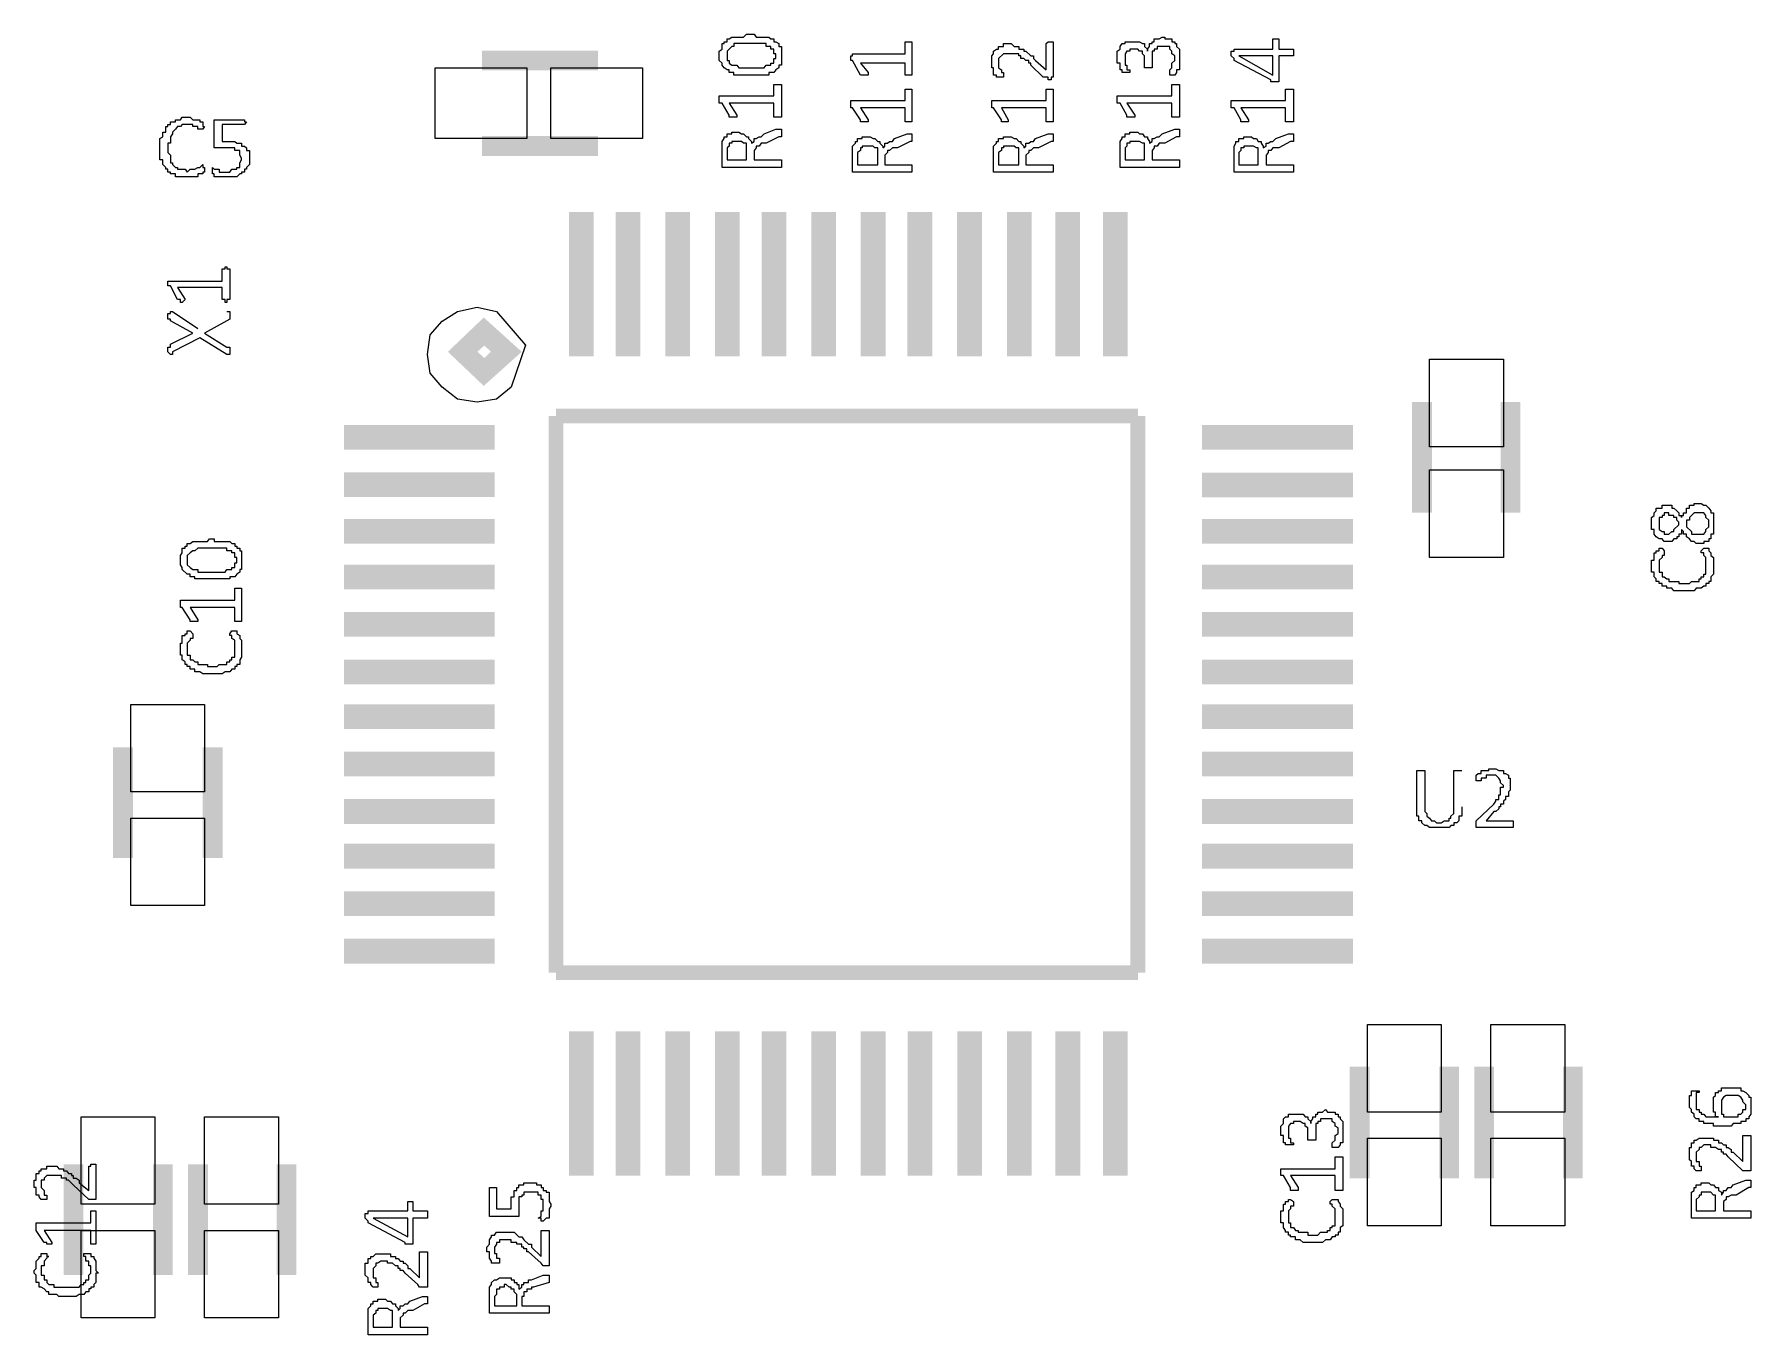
# Model space of a CAD drawing. Extents: x 0.35 to 4.98, y 3.96 to 9.44.
# Drawn here: x 2.055 to 2.937, y 7.694 to 8.362 of the extents above; entities that cross this region are included whole.
import ezdxf

# ---------------------------------------------------------------- set-up
doc = ezdxf.new("R2010")
doc.units = 0
doc.layers.get('0').update_dxf_attribs({"linetype": 'CONTINUOUS'})

msp = doc.modelspace()

# ---------------------------------------------------------------- linework, layer by layer
at = {"color": 94}
for points in [[(2.42393, 8.36225), (2.4254, 8.36225), (2.42643, 8.36083), (2.43289, 8.36083), (2.43392, 8.35986), (2.43544, 8.35986), (2.43544, 8.35846), (2.43642, 8.35846), (2.43793, 8.35747), (2.43793, 8.35601), (2.4394, 8.35601), (2.4394, 8.34646), (2.43793, 8.34646), (2.43793, 8.34506), (2.43642, 8.34407), (2.43544, 8.34267), (2.43289, 8.34267), (2.43289, 8.34119), (2.41493, 8.34119), (2.41493, 8.34267), (2.41243, 8.34267), (2.41243, 8.34407), (2.4114, 8.34407), (2.40994, 8.34506), (2.4089, 8.34646), (2.4089, 8.34744), (2.40739, 8.34885), (2.40739, 8.35363), (2.4089, 8.3546), (2.4089, 8.35747), (2.40994, 8.35747), (2.40994, 8.35846), (2.4114, 8.35846), (2.4114, 8.35986), (2.41243, 8.35986), (2.4139, 8.36083), (2.41992, 8.36083), (2.42144, 8.36225), (2.42393, 8.36225)], [(2.42393, 8.35747), (2.41493, 8.35747), (2.41493, 8.35601), (2.4139, 8.35601), (2.41243, 8.3546), (2.4114, 8.35363), (2.4114, 8.34885), (2.41243, 8.34885), (2.41243, 8.34744), (2.4139, 8.34646), (2.41639, 8.34646), (2.41743, 8.34506), (2.43039, 8.34506), (2.43142, 8.34646), (2.43392, 8.34646), (2.43392, 8.34744), (2.43544, 8.34744), (2.43544, 8.34983), (2.43642, 8.34983), (2.43642, 8.35221), (2.43544, 8.35221), (2.43544, 8.3546), (2.43392, 8.3546), (2.43392, 8.35601), (2.43142, 8.35601), (2.43142, 8.35747), (2.42393, 8.35747)], [(2.69342, 8.35986), (2.69493, 8.35986), (2.69493, 8.3546), (2.70242, 8.3546), (2.70242, 8.35124), (2.69493, 8.35124), (2.69493, 8.33783), (2.69092, 8.33783), (2.69092, 8.33882), (2.67193, 8.34885), (2.67193, 8.34983), (2.67042, 8.35124), (2.67042, 8.35363), (2.67193, 8.35363), (2.67193, 8.3546), (2.69194, 8.3546), (2.69194, 8.35986), (2.69342, 8.35986)], [(2.67443, 8.35124), (2.69194, 8.34119), (2.69194, 8.35124)], [(2.43793, 8.31347), (2.4394, 8.31347), (2.4394, 8.30963), (2.43793, 8.30963), (2.43142, 8.30626), (2.42893, 8.30626), (2.4279, 8.30485), (2.42643, 8.30485), (2.42643, 8.30388), (2.4254, 8.30246), (2.4254, 8.29769), (2.4394, 8.29769), (2.4394, 8.29383), (2.4089, 8.29383), (2.4089, 8.30724), (2.40994, 8.30871), (2.40994, 8.30963), (2.4114, 8.30963), (2.4114, 8.31108), (2.4139, 8.31108), (2.4139, 8.31201), (2.41743, 8.31201), (2.41889, 8.31108), (2.41992, 8.31108), (2.42144, 8.30963), (2.42242, 8.30963), (2.42242, 8.30871), (2.42393, 8.30724), (2.42393, 8.30626), (2.4254, 8.30724), (2.4254, 8.30871), (2.42643, 8.30871), (2.4279, 8.30963), (2.42893, 8.30963), (2.43039, 8.31108), (2.43642, 8.31347), (2.43793, 8.31347)], [(2.50543, 8.31108), (2.5064, 8.31108), (2.5064, 8.30724), (2.50543, 8.30724), (2.49892, 8.30388), (2.49642, 8.30388), (2.4949, 8.30246), (2.49392, 8.30246), (2.49392, 8.30149), (2.4924, 8.30007), (2.4924, 8.29525), (2.5064, 8.29525), (2.5064, 8.29144), (2.47592, 8.29144), (2.47592, 8.30485), (2.47743, 8.30626), (2.47743, 8.30724), (2.4784, 8.30724), (2.4784, 8.30871), (2.4809, 8.30871), (2.4809, 8.30963), (2.48492, 8.30963), (2.48643, 8.30871), (2.48742, 8.30871), (2.48893, 8.30724), (2.4899, 8.30724), (2.4899, 8.30626), (2.49143, 8.30485), (2.49143, 8.30388), (2.4924, 8.30485), (2.4924, 8.30626), (2.49392, 8.30626), (2.4949, 8.30724), (2.49642, 8.30724), (2.49739, 8.30871), (2.5039, 8.31108), (2.50543, 8.31108)], [(2.5779, 8.31108), (2.57894, 8.31108), (2.57894, 8.30724), (2.5779, 8.30724), (2.5714, 8.30388), (2.5689, 8.30388), (2.56743, 8.30246), (2.5664, 8.30246), (2.5664, 8.30149), (2.56494, 8.30007), (2.56494, 8.29525), (2.57894, 8.29525), (2.57894, 8.29144), (2.54839, 8.29144), (2.54839, 8.30485), (2.54992, 8.30626), (2.54992, 8.30724), (2.55089, 8.30724), (2.55089, 8.30871), (2.55344, 8.30871), (2.55344, 8.30963), (2.5574, 8.30963), (2.55892, 8.30871), (2.55989, 8.30871), (2.56142, 8.30724), (2.56239, 8.30724), (2.56239, 8.30626), (2.56392, 8.30485), (2.56392, 8.30388), (2.56494, 8.30485), (2.56494, 8.30626), (2.5664, 8.30626), (2.56743, 8.30724), (2.5689, 8.30724), (2.56993, 8.30871), (2.57639, 8.31108), (2.5779, 8.31108)], [(2.64242, 8.31347), (2.64393, 8.31347), (2.64393, 8.30963), (2.64242, 8.30963), (2.63644, 8.30626), (2.6334, 8.30626), (2.63243, 8.30485), (2.63092, 8.30485), (2.63092, 8.30388), (2.62993, 8.30246), (2.62993, 8.29769), (2.64393, 8.29769), (2.64393, 8.29383), (2.61344, 8.29383), (2.61344, 8.30724), (2.61442, 8.30871), (2.61442, 8.30963), (2.61594, 8.30963), (2.61594, 8.31108), (2.61843, 8.31108), (2.61843, 8.31201), (2.62244, 8.31201), (2.62343, 8.31108), (2.62494, 8.31108), (2.62592, 8.30963), (2.62744, 8.30963), (2.62744, 8.30871), (2.62842, 8.30724), (2.62842, 8.30626), (2.62993, 8.30724), (2.62993, 8.30871), (2.63092, 8.30871), (2.63243, 8.30963), (2.6334, 8.30963), (2.63493, 8.31108), (2.64144, 8.31347), (2.64242, 8.31347)], [(2.70096, 8.31108), (2.70242, 8.31108), (2.70242, 8.30724), (2.70096, 8.30724), (2.69493, 8.30388), (2.69194, 8.30388), (2.69092, 8.30246), (2.68946, 8.30246), (2.68946, 8.30149), (2.68842, 8.30007), (2.68842, 8.29525), (2.70242, 8.29525), (2.70242, 8.29144), (2.67193, 8.29144), (2.67193, 8.30485), (2.6729, 8.30626), (2.6729, 8.30724), (2.67443, 8.30724), (2.67443, 8.30871), (2.67692, 8.30871), (2.67692, 8.30963), (2.68093, 8.30963), (2.68192, 8.30871), (2.68343, 8.30871), (2.6844, 8.30724), (2.68593, 8.30724), (2.68593, 8.30626), (2.6869, 8.30485), (2.6869, 8.30388), (2.68842, 8.30485), (2.68842, 8.30626), (2.68946, 8.30626), (2.69092, 8.30724), (2.69194, 8.30724), (2.69342, 8.30871), (2.69993, 8.31108), (2.70096, 8.31108)], [(2.41639, 8.30724), (2.4139, 8.30724), (2.4139, 8.30626), (2.41243, 8.30626), (2.41243, 8.30485), (2.4114, 8.30388), (2.4114, 8.29769), (2.42144, 8.29769), (2.42144, 8.30626), (2.41992, 8.30626), (2.41889, 8.30724), (2.41639, 8.30724)], [(2.48394, 8.30485), (2.4809, 8.30485), (2.4809, 8.30388), (2.47993, 8.30388), (2.47993, 8.30246), (2.4784, 8.30149), (2.4784, 8.29525), (2.48893, 8.29525), (2.48893, 8.30388), (2.48742, 8.30388), (2.48643, 8.30485), (2.48394, 8.30485)], [(2.55593, 8.30485), (2.55344, 8.30485), (2.55344, 8.30388), (2.5524, 8.30388), (2.5524, 8.30246), (2.55089, 8.30149), (2.55089, 8.29525), (2.56142, 8.29525), (2.56142, 8.30388), (2.55989, 8.30388), (2.55892, 8.30485), (2.55593, 8.30485)], [(2.62093, 8.30724), (2.61843, 8.30724), (2.61843, 8.30626), (2.61692, 8.30626), (2.61692, 8.30485), (2.61594, 8.30388), (2.61594, 8.29769), (2.62592, 8.29769), (2.62592, 8.30626), (2.62494, 8.30626), (2.62343, 8.30724), (2.62093, 8.30724)], [(2.67942, 8.30485), (2.67692, 8.30485), (2.67692, 8.30388), (2.67546, 8.30388), (2.67546, 8.30246), (2.67443, 8.30149), (2.67443, 8.29525), (2.6844, 8.29525), (2.6844, 8.30388), (2.68343, 8.30388), (2.68192, 8.30485), (2.67942, 8.30485)], [(2.91092, 8.12115), (2.91194, 8.12115), (2.91342, 8.12022), (2.91444, 8.12022), (2.9159, 8.11876), (2.91694, 8.11735), (2.91694, 8.11638), (2.9184, 8.11638), (2.9184, 8.10536), (2.91694, 8.10536), (2.91694, 8.10297), (2.9159, 8.10297), (2.9159, 8.10156), (2.91342, 8.10156), (2.91342, 8.10058), (2.90944, 8.10058), (2.90842, 8.10156), (2.90696, 8.10156), (2.90593, 8.10297), (2.9044, 8.10394), (2.9044, 8.10536), (2.90294, 8.10536), (2.90294, 8.10682), (2.90192, 8.10775), (2.90192, 8.10536), (2.90044, 8.10536), (2.90044, 8.10394), (2.89942, 8.10394), (2.89942, 8.10297), (2.89794, 8.10297), (2.89692, 8.10156), (2.8929, 8.10156), (2.89193, 8.10297), (2.8904, 8.10297), (2.88894, 8.10394), (2.88792, 8.10536), (2.88792, 8.10775), (2.88644, 8.10775), (2.88644, 8.11399), (2.88792, 8.11496), (2.88792, 8.11638), (2.88894, 8.11735), (2.88894, 8.11876), (2.89193, 8.11876), (2.89193, 8.12022), (2.89692, 8.12022), (2.89692, 8.11876), (2.89794, 8.11876), (2.89942, 8.11735), (2.90044, 8.11638), (2.90044, 8.11496), (2.90192, 8.11496), (2.90192, 8.11399), (2.90192, 8.11496), (2.90294, 8.11496), (2.90294, 8.11638), (2.9044, 8.11638), (2.9044, 8.11876), (2.90593, 8.11876), (2.90593, 8.12022), (2.90842, 8.12022), (2.90842, 8.12115), (2.91092, 8.12115)], [(2.89442, 8.11638), (2.8929, 8.11638), (2.8929, 8.11496), (2.89193, 8.11496), (2.89193, 8.11399), (2.8904, 8.11399), (2.8904, 8.10775), (2.89193, 8.10682), (2.8929, 8.10682), (2.8929, 8.10536), (2.89546, 8.10536), (2.89692, 8.10682), (2.89794, 8.10682), (2.89794, 8.10775), (2.90044, 8.11019), (2.90044, 8.1116), (2.89942, 8.11257), (2.89942, 8.11399), (2.89794, 8.11399), (2.89794, 8.11496), (2.89546, 8.11496), (2.89546, 8.11638), (2.89442, 8.11638)], [(2.91092, 8.11638), (2.90842, 8.11638), (2.90593, 8.11399), (2.90593, 8.11257), (2.9044, 8.11257), (2.9044, 8.10921), (2.90696, 8.10682), (2.90696, 8.10536), (2.91342, 8.10536), (2.91444, 8.10682), (2.91444, 8.10775), (2.9159, 8.10921), (2.9159, 8.11257), (2.91444, 8.11399), (2.91444, 8.11496), (2.91342, 8.11638), (2.91092, 8.11638)], [(2.14692, 8.10297), (2.14789, 8.10297), (2.14789, 8.10156), (2.15593, 8.10156), (2.1569, 8.10058), (2.15842, 8.10058), (2.15842, 8.09918), (2.1594, 8.09918), (2.1594, 8.09819), (2.16092, 8.09819), (2.16092, 8.09674), (2.16189, 8.09674), (2.16189, 8.08718), (2.16092, 8.08718), (2.16092, 8.08578), (2.1594, 8.08479), (2.15842, 8.08339), (2.15593, 8.08339), (2.15593, 8.08242), (2.13792, 8.08242), (2.13792, 8.08339), (2.13542, 8.08339), (2.13542, 8.08479), (2.1339, 8.08479), (2.1314, 8.08718), (2.1314, 8.08817), (2.13043, 8.08957), (2.13043, 8.09435), (2.1314, 8.09581), (2.1314, 8.09819), (2.13292, 8.09819), (2.13292, 8.09918), (2.1339, 8.09918), (2.1339, 8.10058), (2.13542, 8.10058), (2.13693, 8.10156), (2.14442, 8.10156), (2.1454, 8.10297), (2.14692, 8.10297)], [(2.14692, 8.09819), (2.13943, 8.09819), (2.13792, 8.09674), (2.13693, 8.09674), (2.13542, 8.09581), (2.1339, 8.09435), (2.1339, 8.08957), (2.13542, 8.08817), (2.13693, 8.08718), (2.13943, 8.08718), (2.13943, 8.08578), (2.15343, 8.08578), (2.1544, 8.08718), (2.1569, 8.08718), (2.1569, 8.08817), (2.15842, 8.08817), (2.15842, 8.09056), (2.1594, 8.09056), (2.1594, 8.09343), (2.15842, 8.09343), (2.15842, 8.09581), (2.1569, 8.09581), (2.1569, 8.09674), (2.1544, 8.09674), (2.1544, 8.09819), (2.14692, 8.09819)], [(2.9274, 7.82075), (2.93246, 7.82075), (2.93246, 7.81933), (2.93343, 7.81933), (2.93494, 7.81836), (2.93642, 7.81689), (2.93642, 7.81597), (2.93744, 7.81597), (2.93744, 7.80735), (2.93642, 7.80593), (2.93642, 7.80496), (2.93494, 7.80496), (2.93494, 7.80354), (2.93246, 7.80354), (2.93246, 7.80257), (2.92844, 7.80257), (2.9274, 7.80117), (2.9184, 7.80117), (2.9184, 7.80257), (2.91342, 7.80257), (2.91342, 7.80354), (2.91092, 7.80354), (2.91092, 7.80496), (2.90944, 7.80496), (2.90842, 7.80593), (2.90842, 7.80735), (2.90696, 7.80832), (2.90696, 7.80974), (2.90593, 7.81071), (2.90593, 7.81689), (2.90696, 7.81689), (2.90696, 7.81933), (2.91092, 7.81933), (2.91092, 7.81836), (2.90944, 7.81836), (2.90944, 7.80974), (2.91092, 7.80974), (2.91092, 7.80832), (2.91194, 7.80832), (2.91194, 7.80735), (2.91342, 7.80735), (2.91444, 7.80593), (2.92096, 7.80593), (2.91943, 7.80593), (2.91943, 7.80832), (2.9184, 7.80832), (2.9184, 7.81597), (2.91943, 7.81689), (2.91943, 7.81836), (2.92096, 7.81836), (2.92096, 7.81933), (2.92242, 7.81933), (2.92242, 7.82075), (2.9274, 7.82075)], [(2.9274, 7.81689), (2.92492, 7.81689), (2.92344, 7.81597), (2.92242, 7.81451), (2.92242, 7.80735), (2.92344, 7.80735), (2.92344, 7.80593), (2.93093, 7.80593), (2.93093, 7.80735), (2.93246, 7.80735), (2.93343, 7.80832), (2.93343, 7.80974), (2.93494, 7.80974), (2.93494, 7.81213), (2.93343, 7.81358), (2.93343, 7.81451), (2.93246, 7.81597), (2.93093, 7.81689), (2.9274, 7.81689)], [(2.93642, 7.77339), (2.93744, 7.77339), (2.93744, 7.76953), (2.93642, 7.76953), (2.9299, 7.76574), (2.9274, 7.76574), (2.92594, 7.76475), (2.92492, 7.76475), (2.92492, 7.76335), (2.92344, 7.76237), (2.92344, 7.7576), (2.93744, 7.7576), (2.93744, 7.75379), (2.90696, 7.75379), (2.90696, 7.76714), (2.90842, 7.76812), (2.90842, 7.76953), (2.90944, 7.76953), (2.90944, 7.771), (2.91194, 7.771), (2.91194, 7.77197), (2.9159, 7.77197), (2.91694, 7.771), (2.9184, 7.771), (2.91943, 7.76953), (2.92096, 7.76953), (2.92096, 7.76812), (2.92242, 7.76714), (2.92242, 7.76574), (2.92344, 7.76714), (2.92344, 7.76812), (2.92492, 7.76812), (2.92594, 7.76953), (2.9274, 7.76953), (2.92844, 7.771), (2.93494, 7.77339), (2.93642, 7.77339)], [(2.24843, 7.76237), (2.24989, 7.76237), (2.24989, 7.7576), (2.25743, 7.7576), (2.25743, 7.75379), (2.24989, 7.75379), (2.24989, 7.7404), (2.24593, 7.7404), (2.24593, 7.74132), (2.22689, 7.75142), (2.22689, 7.75233), (2.22542, 7.75379), (2.22542, 7.75618), (2.22689, 7.75618), (2.22689, 7.7576), (2.24739, 7.7576), (2.24739, 7.76237), (2.24843, 7.76237)], [(2.91444, 7.76714), (2.91194, 7.76714), (2.91194, 7.76574), (2.91092, 7.76574), (2.91092, 7.76475), (2.90944, 7.76335), (2.90944, 7.7576), (2.91943, 7.7576), (2.91943, 7.76574), (2.9184, 7.76574), (2.91694, 7.76714), (2.91444, 7.76714)], [(2.22944, 7.75379), (2.24739, 7.74419), (2.24739, 7.75379)], [(2.31993, 7.72461), (2.31993, 7.72076), (2.3119, 7.71838), (2.31093, 7.71838), (2.31093, 7.71739), (2.30843, 7.71739), (2.30843, 7.71599), (2.30692, 7.71599), (2.30692, 7.7136), (2.30593, 7.7136), (2.30593, 7.70882), (2.31993, 7.70882), (2.31993, 7.70497), (2.28939, 7.70497), (2.28939, 7.71838), (2.29042, 7.71983), (2.29042, 7.72076), (2.29194, 7.72222), (2.29292, 7.72222), (2.29443, 7.72314), (2.3004, 7.72314), (2.3004, 7.72222), (2.30192, 7.72222), (2.30192, 7.72076), (2.30344, 7.72076), (2.30344, 7.71983), (2.30442, 7.71983), (2.30442, 7.71739), (2.30593, 7.71838), (2.30593, 7.71983), (2.30692, 7.71983), (2.30692, 7.72076), (2.3094, 7.72076), (2.3094, 7.72222), (2.31093, 7.72222), (2.31689, 7.72461), (2.31993, 7.72461)], [(2.2979, 7.71983), (2.29693, 7.71983), (2.29693, 7.71838), (2.29443, 7.71838), (2.29443, 7.71739), (2.29292, 7.71739), (2.29292, 7.71457), (2.29194, 7.7136), (2.29194, 7.70882), (2.30344, 7.70882), (2.30344, 7.71457), (2.30192, 7.71599), (2.30192, 7.71739), (2.3004, 7.71739), (2.3004, 7.71838), (2.29943, 7.71838), (2.2979, 7.71983)], [(2.25592, 7.7136), (2.25743, 7.7136), (2.25743, 7.70975), (2.25592, 7.70975), (2.24989, 7.70643), (2.24739, 7.70643), (2.24593, 7.70497), (2.2449, 7.70497), (2.2449, 7.70404), (2.24343, 7.70258), (2.24343, 7.69781), (2.25743, 7.69781), (2.25743, 7.69396), (2.22689, 7.69396), (2.22689, 7.70736), (2.2284, 7.70882), (2.2284, 7.70975), (2.22944, 7.70975), (2.22944, 7.71121), (2.23193, 7.71121), (2.23193, 7.71218), (2.23589, 7.71218), (2.23693, 7.71121), (2.23839, 7.71121), (2.23942, 7.70975), (2.24094, 7.70975), (2.24094, 7.70882), (2.2424, 7.70736), (2.2424, 7.70643), (2.24343, 7.70736), (2.24343, 7.70882), (2.2449, 7.70882), (2.24593, 7.70975), (2.24739, 7.70975), (2.24843, 7.71121), (2.25493, 7.7136), (2.25592, 7.7136)], [(2.23443, 7.70736), (2.23193, 7.70736), (2.23193, 7.70643), (2.2309, 7.70643), (2.2309, 7.70497), (2.22944, 7.70404), (2.22944, 7.69781), (2.23942, 7.69781), (2.23942, 7.70643), (2.23839, 7.70643), (2.23693, 7.70736), (2.23443, 7.70736)]]:
    msp.add_lwpolyline(points, close=True, dxfattribs=at)
for points, const_width in [([(2.28549, 8.34885), (2.345, 8.34885)], 0.01017), ([(2.28549, 8.30485), (2.345, 8.30485)], 0.01017), ([(2.29449, 8.19911), (2.28651, 8.19194), (2.27897, 8.19911), (2.28651, 8.20632), (2.29449, 8.19911)], 0.01525), ([(2.7685, 8.11638), (2.7685, 8.17329)], 0.01017), ([(2.81401, 8.11638), (2.81401, 8.17329)], 0.01017), ([(2.32351, 7.88004), (2.32351, 8.16613)], 0.00763), ([(2.32351, 8.16613), (2.6225, 8.16613)], 0.00763), ([(2.6225, 7.88004), (2.6225, 8.16613)], 0.00763), ([(2.10097, 7.93892), (2.10097, 7.99582)], 0.01017), ([(2.14703, 7.93892), (2.14703, 7.99582)], 0.01017), ([(2.32351, 7.88004), (2.6225, 7.88004)], 0.00763), ([(2.73649, 7.77436), (2.73649, 7.83176)], 0.01017), ([(2.7825, 7.77436), (2.7825, 7.83176)], 0.01017), ([(2.80051, 7.77436), (2.80051, 7.83176)], 0.01017), ([(2.84603, 7.77436), (2.84603, 7.83176)], 0.01017), ([(2.07547, 7.72461), (2.07547, 7.78153)], 0.01017), ([(2.12147, 7.72461), (2.12147, 7.78153)], 0.01017), ([(2.13949, 7.72461), (2.13949, 7.78153)], 0.01017), ([(2.185, 7.72461), (2.185, 7.78153)], 0.01017)]:
    msp.add_lwpolyline(points, dxfattribs=dict(at, const_width=const_width))
for points in [[(2.50543, 8.35846), (2.5064, 8.35846), (2.5064, 8.34119), (2.50293, 8.34119), (2.50293, 8.34744), (2.47993, 8.34744), (2.48394, 8.34261), (2.48394, 8.34119), (2.47993, 8.34119), (2.47592, 8.34885), (2.47493, 8.34885), (2.47493, 8.35124), (2.47592, 8.35124), (2.47592, 8.35221), (2.50293, 8.35221), (2.50293, 8.35846), (2.50543, 8.35846)], [(2.5779, 8.35846), (2.57894, 8.35846), (2.57894, 8.34022), (2.5779, 8.34022), (2.5779, 8.33882), (2.57639, 8.33882), (2.57639, 8.34022), (2.57389, 8.34022), (2.56743, 8.34646), (2.56743, 8.34744), (2.5664, 8.34744), (2.5664, 8.34885), (2.56494, 8.34885), (2.56392, 8.34983), (2.56239, 8.34983), (2.56239, 8.35124), (2.56142, 8.35124), (2.56142, 8.35221), (2.55344, 8.35221), (2.55089, 8.34983), (2.55089, 8.34506), (2.5524, 8.34407), (2.5524, 8.34261), (2.55344, 8.34261), (2.55344, 8.34022), (2.54992, 8.34022), (2.54992, 8.34119), (2.54839, 8.34119), (2.54839, 8.34506), (2.54742, 8.34506), (2.54742, 8.35124), (2.54839, 8.35221), (2.54839, 8.35363), (2.54992, 8.3546), (2.55089, 8.3546), (2.55089, 8.35601), (2.55344, 8.35601), (2.55344, 8.35747), (2.5574, 8.35747), (2.55892, 8.35601), (2.56142, 8.35601), (2.56142, 8.3546), (2.56392, 8.3546), (2.56392, 8.35363), (2.56494, 8.35363), (2.56743, 8.35124), (2.5689, 8.35124), (2.5689, 8.34983), (2.56993, 8.34885), (2.57542, 8.34407), (2.57542, 8.35747), (2.57639, 8.35846), (2.5779, 8.35846)], [(2.63493, 8.36083), (2.63644, 8.36083), (2.63644, 8.35986), (2.63992, 8.35986), (2.63992, 8.35846), (2.64144, 8.35846), (2.64144, 8.35747), (2.64242, 8.35747), (2.64242, 8.35601), (2.64393, 8.3546), (2.64393, 8.34407), (2.64242, 8.34407), (2.64242, 8.34261), (2.64144, 8.34119), (2.63894, 8.34119), (2.63894, 8.34407), (2.63992, 8.345), (2.63992, 8.34744), (2.64144, 8.34885), (2.64144, 8.35124), (2.63992, 8.35221), (2.63992, 8.35363), (2.63894, 8.3546), (2.63894, 8.35601), (2.63243, 8.35601), (2.63243, 8.3546), (2.63092, 8.3546), (2.63092, 8.35363), (2.62993, 8.35363), (2.62993, 8.345), (2.62592, 8.345), (2.62592, 8.35124), (2.62494, 8.35221), (2.62494, 8.35363), (2.62343, 8.35363), (2.62244, 8.3546), (2.61843, 8.3546), (2.61843, 8.35363), (2.61692, 8.35363), (2.61594, 8.35221), (2.61594, 8.34646), (2.61692, 8.34646), (2.61692, 8.34407), (2.61843, 8.34407), (2.61843, 8.34261), (2.61442, 8.34261), (2.61442, 8.34407), (2.61344, 8.34407), (2.61344, 8.34744), (2.61193, 8.34744), (2.61193, 8.35363), (2.61344, 8.3546), (2.61344, 8.35601), (2.61442, 8.35747), (2.61594, 8.35747), (2.61594, 8.35846), (2.62343, 8.35846), (2.62494, 8.35747), (2.62592, 8.35747), (2.62592, 8.35601), (2.62744, 8.3546), (2.62744, 8.35363), (2.62744, 8.3546), (2.62842, 8.35601), (2.62842, 8.35747), (2.62993, 8.35747), (2.62993, 8.35846), (2.63092, 8.35846), (2.63092, 8.35986), (2.6334, 8.35986), (2.63493, 8.36083)], [(2.43793, 8.33643), (2.4394, 8.33643), (2.4394, 8.31972), (2.43544, 8.31972), (2.43544, 8.32687), (2.41243, 8.32687), (2.41639, 8.32064), (2.41639, 8.31972), (2.41243, 8.31972), (2.41243, 8.32064), (2.4089, 8.32687), (2.40739, 8.32687), (2.40739, 8.33068), (2.43544, 8.33068), (2.43544, 8.33643), (2.43793, 8.33643)], [(2.64242, 8.33643), (2.64393, 8.33643), (2.64393, 8.31972), (2.63992, 8.31972), (2.63992, 8.32687), (2.61692, 8.32687), (2.62093, 8.32064), (2.62093, 8.31972), (2.61692, 8.31972), (2.61692, 8.32064), (2.61344, 8.32687), (2.61193, 8.32687), (2.61193, 8.33068), (2.63992, 8.33068), (2.63992, 8.33643), (2.64242, 8.33643)], [(2.50543, 8.33404), (2.5064, 8.33404), (2.5064, 8.31728), (2.50293, 8.31728), (2.50293, 8.32449), (2.47993, 8.32449), (2.48394, 8.31825), (2.48394, 8.31728), (2.47993, 8.31728), (2.47993, 8.31825), (2.47592, 8.32449), (2.47493, 8.32449), (2.47493, 8.32829), (2.50293, 8.32829), (2.50293, 8.33404), (2.50543, 8.33404)], [(2.5779, 8.33404), (2.57894, 8.33404), (2.57894, 8.31728), (2.57542, 8.31728), (2.57542, 8.32449), (2.5524, 8.32449), (2.55593, 8.31825), (2.55593, 8.31728), (2.5524, 8.31728), (2.5524, 8.31825), (2.54839, 8.32449), (2.54742, 8.32449), (2.54742, 8.32829), (2.57542, 8.32829), (2.57542, 8.33404), (2.5779, 8.33404)], [(2.70096, 8.33404), (2.70242, 8.33404), (2.70242, 8.31728), (2.6984, 8.31728), (2.6984, 8.32449), (2.67546, 8.32449), (2.67942, 8.31825), (2.67942, 8.31728), (2.67546, 8.31728), (2.67546, 8.31825), (2.67193, 8.32449), (2.67042, 8.32449), (2.67042, 8.32829), (2.6984, 8.32829), (2.6984, 8.33404), (2.70096, 8.33404)], [(2.1429, 8.29292), (2.1429, 8.29144), (2.14193, 8.29144), (2.14193, 8.29053), (2.13943, 8.29053), (2.13943, 8.28906), (2.12793, 8.28906), (2.12793, 8.29053), (2.12543, 8.29053), (2.12543, 8.29144), (2.12392, 8.29144), (2.12392, 8.29292), (2.12294, 8.29292), (2.12294, 8.29383), (2.12142, 8.29531), (2.12142, 8.29769), (2.1199, 8.29769), (2.1199, 8.30871), (2.12142, 8.30963), (2.12142, 8.31201), (2.12294, 8.31201), (2.12294, 8.31489), (2.12392, 8.31489), (2.12392, 8.31586), (2.12543, 8.31586), (2.12543, 8.31728), (2.12793, 8.31728), (2.12793, 8.31825), (2.13043, 8.31825), (2.1314, 8.31972), (2.13542, 8.31972), (2.13693, 8.31825), (2.1404, 8.31825), (2.1404, 8.31728), (2.14193, 8.31728), (2.14193, 8.31489), (2.1429, 8.31489), (2.14193, 8.31347), (2.13943, 8.31347), (2.13943, 8.31489), (2.13693, 8.31489), (2.13693, 8.31586), (2.1314, 8.31586), (2.13043, 8.31489), (2.1289, 8.31489), (2.12793, 8.31347), (2.12642, 8.31201), (2.12642, 8.31108), (2.12543, 8.30963), (2.12543, 8.30626), (2.12392, 8.30626), (2.12392, 8.30149), (2.12543, 8.30007), (2.12543, 8.29622), (2.12642, 8.29622), (2.12642, 8.29531), (2.12793, 8.29383), (2.1289, 8.29383), (2.1289, 8.29292), (2.13292, 8.29292), (2.1339, 8.29144), (2.13542, 8.29292), (2.13792, 8.29292), (2.13943, 8.29383), (2.1404, 8.29383), (2.14193, 8.29531), (2.14193, 8.29383), (2.1429, 8.29383), (2.1429, 8.29292)], [(2.1659, 8.29861), (2.1659, 8.29531), (2.16439, 8.29383), (2.16439, 8.29292), (2.16342, 8.29292), (2.16342, 8.29144), (2.16189, 8.29144), (2.16189, 8.29047), (2.16092, 8.29047), (2.1594, 8.28906), (2.14789, 8.28906), (2.14789, 8.29047), (2.14692, 8.29047), (2.14692, 8.29383), (2.14789, 8.29292), (2.15039, 8.29292), (2.15039, 8.29144), (2.15593, 8.29144), (2.1569, 8.29292), (2.1594, 8.29292), (2.1594, 8.29383), (2.16092, 8.29383), (2.16092, 8.29622), (2.16189, 8.29769), (2.16189, 8.29861), (2.16092, 8.30007), (2.16092, 8.30246), (2.15842, 8.30246), (2.15842, 8.30388), (2.14789, 8.30388), (2.14789, 8.31825), (2.16342, 8.31825), (2.16342, 8.31728), (2.16439, 8.31728), (2.16342, 8.31586), (2.15192, 8.31586), (2.15192, 8.30724), (2.15842, 8.30724), (2.1594, 8.30626), (2.16189, 8.30626), (2.16189, 8.30485), (2.16342, 8.30485), (2.16439, 8.30388), (2.16439, 8.30246), (2.1659, 8.30246), (2.1659, 8.29861)], [(2.1544, 8.24268), (2.1544, 8.24169), (2.15593, 8.24169), (2.15593, 8.22592), (2.1544, 8.22592), (2.1544, 8.2245), (2.15343, 8.2245), (2.15343, 8.22592), (2.15192, 8.22592), (2.15192, 8.23215), (2.1289, 8.23215), (2.13292, 8.22592), (2.1314, 8.2245), (2.13043, 8.2245), (2.13043, 8.22592), (2.1289, 8.22592), (2.12543, 8.23307), (2.12392, 8.23307), (2.12392, 8.23546), (2.15192, 8.23546), (2.15192, 8.24169), (2.15343, 8.24169), (2.15343, 8.24268), (2.1544, 8.24268)], [(2.28293, 8.17329), (2.27289, 8.17475), (2.26492, 8.18093), (2.2589, 8.18815), (2.25743, 8.19769), (2.2589, 8.20774), (2.26492, 8.2149), (2.27289, 8.21972), (2.28293, 8.22211), (2.29292, 8.21972), (2.30789, 8.20242), (2.3004, 8.18093), (2.29292, 8.17475), (2.28293, 8.17329)], [(2.1544, 8.21972), (2.15593, 8.21972), (2.15593, 8.21588), (2.1544, 8.21496), (2.1429, 8.20871), (2.1544, 8.2015), (2.15593, 8.2015), (2.15593, 8.19769), (2.1544, 8.19769), (2.1404, 8.20632), (2.12642, 8.19911), (2.12642, 8.19769), (2.12543, 8.19769), (2.12392, 8.19911), (2.12392, 8.2015), (2.12543, 8.2015), (2.12543, 8.20296), (2.13693, 8.20871), (2.12543, 8.21496), (2.12543, 8.21588), (2.12392, 8.21588), (2.12392, 8.21875), (2.12543, 8.21875), (2.12543, 8.21972), (2.12642, 8.21972), (2.13943, 8.2111)], [(2.91444, 8.09819), (2.9159, 8.09819), (2.9159, 8.09679), (2.91694, 8.09581), (2.91694, 8.09435), (2.9184, 8.09343), (2.9184, 8.08479), (2.91694, 8.08339), (2.91694, 8.081), (2.9159, 8.081), (2.9159, 8.08003), (2.91444, 8.08003), (2.91444, 8.07861), (2.91342, 8.07861), (2.91194, 8.07764), (2.90944, 8.07764), (2.90842, 8.07622), (2.89794, 8.07622), (2.89692, 8.07764), (2.89442, 8.07764), (2.89442, 8.07861), (2.89193, 8.07861), (2.89193, 8.08003), (2.8904, 8.08003), (2.8904, 8.081), (2.88894, 8.081), (2.88894, 8.08242), (2.88792, 8.08339), (2.88792, 8.08578), (2.88644, 8.08578), (2.88644, 8.09196), (2.88792, 8.09196), (2.88792, 8.09581), (2.88894, 8.09581), (2.88894, 8.09679), (2.8904, 8.09679), (2.8904, 8.09819), (2.89193, 8.09819), (2.8929, 8.09679), (2.8929, 8.09435), (2.89193, 8.09435), (2.89193, 8.09343), (2.8904, 8.09196), (2.8904, 8.08578), (2.89193, 8.08578), (2.89193, 8.08339), (2.8929, 8.08339), (2.89442, 8.08242), (2.89546, 8.08242), (2.89546, 8.081), (2.90044, 8.081), (2.90044, 8.08003), (2.90593, 8.08003), (2.90696, 8.081), (2.91092, 8.081), (2.91092, 8.08242), (2.91194, 8.08242), (2.91194, 8.08339), (2.91342, 8.08339), (2.91342, 8.08479), (2.91444, 8.08479), (2.91444, 8.09343), (2.91342, 8.09435), (2.91342, 8.09581), (2.91194, 8.09581), (2.91194, 8.09679), (2.91342, 8.09819), (2.91444, 8.09819)], [(2.16092, 8.07764), (2.16189, 8.07764), (2.16189, 8.06044), (2.15842, 8.06044), (2.15842, 8.0676), (2.13542, 8.0676), (2.13943, 8.06136), (2.13943, 8.06044), (2.13542, 8.06044), (2.13542, 8.06136), (2.1314, 8.0676), (2.13043, 8.0676), (2.13043, 8.0714), (2.15842, 8.0714), (2.15842, 8.07764), (2.16092, 8.07764)], [(2.15842, 8.05561), (2.1594, 8.05561), (2.1594, 8.05419), (2.16092, 8.05322), (2.16092, 8.05181), (2.16189, 8.05083), (2.16189, 8.04221), (2.16092, 8.04081), (2.16092, 8.03842), (2.1594, 8.03842), (2.1594, 8.03743), (2.15842, 8.03743), (2.15842, 8.03603), (2.1569, 8.03603), (2.15593, 8.03456), (2.15343, 8.03456), (2.15192, 8.03364), (2.14193, 8.03364), (2.1404, 8.03456), (2.13792, 8.03456), (2.13792, 8.03603), (2.13542, 8.03603), (2.13542, 8.03743), (2.1339, 8.03743), (2.1339, 8.03842), (2.13292, 8.03842), (2.13292, 8.03982), (2.1314, 8.04081), (2.1314, 8.04318), (2.13043, 8.04318), (2.13043, 8.04943), (2.1314, 8.04943), (2.1314, 8.05322), (2.13292, 8.05322), (2.13292, 8.05419), (2.1339, 8.05419), (2.1339, 8.05561), (2.13542, 8.05561), (2.13693, 8.05419), (2.13693, 8.05181), (2.13542, 8.05181), (2.13542, 8.05083), (2.1339, 8.04943), (2.1339, 8.04318), (2.13542, 8.04318), (2.13542, 8.04081), (2.13693, 8.04081), (2.13792, 8.03982), (2.13943, 8.03982), (2.13943, 8.03842), (2.14442, 8.03842), (2.14442, 8.03743), (2.14942, 8.03743), (2.15039, 8.03842), (2.1544, 8.03842), (2.1544, 8.03982), (2.15593, 8.03982), (2.15593, 8.04081), (2.1569, 8.04081), (2.1569, 8.04221), (2.15842, 8.04221), (2.15842, 8.05083), (2.1569, 8.05181), (2.1569, 8.05322), (2.15593, 8.05322), (2.15593, 8.05419), (2.1569, 8.05561), (2.15842, 8.05561)], [(2.78896, 7.96522), (2.78896, 7.96044), (2.78743, 7.96044), (2.78743, 7.95806), (2.7864, 7.95708), (2.78494, 7.95708), (2.78494, 7.95568), (2.78342, 7.95568), (2.78244, 7.95469), (2.7724, 7.95469), (2.77094, 7.95568), (2.76992, 7.95568), (2.76844, 7.95708), (2.76844, 7.95806), (2.76693, 7.95806), (2.76693, 7.96044), (2.76594, 7.96044), (2.76594, 7.98389), (2.76992, 7.98389), (2.76992, 7.96283), (2.77094, 7.96186), (2.77094, 7.96044), (2.7724, 7.95947), (2.77344, 7.95806), (2.7749, 7.95806), (2.77593, 7.95708), (2.77843, 7.95708), (2.77994, 7.95806), (2.78244, 7.95806), (2.78244, 7.95947), (2.78342, 7.95947), (2.78342, 7.96044), (2.78494, 7.96186), (2.78494, 7.98389), (2.78896, 7.98389)], [(2.81543, 7.95568), (2.81543, 7.95469), (2.79644, 7.95469), (2.79644, 7.95806), (2.80544, 7.96664), (2.80642, 7.9681), (2.80642, 7.96903), (2.80794, 7.96903), (2.80794, 7.97146), (2.80892, 7.97146), (2.80892, 7.97526), (2.81044, 7.97526), (2.81044, 7.97624), (2.80892, 7.97765), (2.80892, 7.97863), (2.80794, 7.98003), (2.80642, 7.9815), (2.80143, 7.9815), (2.80143, 7.98003), (2.79893, 7.98003), (2.79893, 7.97863), (2.79644, 7.97863), (2.79644, 7.9815), (2.79742, 7.98242), (2.79893, 7.98242), (2.79893, 7.98389), (2.80294, 7.98389), (2.80294, 7.98481), (2.80642, 7.98481), (2.80794, 7.98389), (2.81044, 7.98389), (2.81044, 7.98242), (2.81142, 7.98242), (2.81293, 7.9815), (2.81293, 7.98003), (2.81392, 7.98003), (2.81392, 7.97385), (2.81293, 7.97288), (2.81293, 7.97049), (2.81142, 7.97049), (2.81142, 7.96903), (2.81044, 7.9681), (2.81044, 7.96664), (2.80892, 7.96664), (2.80892, 7.96522), (2.80794, 7.96522), (2.80794, 7.96425), (2.80642, 7.96283), (2.80544, 7.96283), (2.80143, 7.95806), (2.81543, 7.95806), (2.81543, 7.95568)], [(2.71892, 7.80974), (2.71994, 7.80832), (2.7239, 7.80832), (2.7239, 7.80735), (2.72542, 7.80735), (2.72542, 7.80593), (2.72646, 7.80593), (2.72646, 7.80496), (2.72792, 7.80354), (2.72792, 7.79253), (2.72646, 7.79253), (2.72646, 7.79156), (2.72542, 7.79015), (2.72244, 7.79015), (2.72244, 7.79253), (2.7239, 7.79394), (2.7239, 7.79633), (2.72542, 7.79731), (2.72542, 7.80018), (2.7239, 7.80117), (2.7239, 7.80257), (2.72244, 7.80354), (2.72244, 7.80496), (2.71642, 7.80496), (2.71642, 7.80354), (2.71496, 7.80354), (2.71496, 7.80257), (2.71392, 7.80257), (2.71392, 7.79394), (2.7099, 7.79394), (2.7099, 7.80018), (2.70844, 7.80117), (2.70844, 7.80257), (2.70742, 7.80257), (2.70594, 7.80354), (2.70242, 7.80354), (2.70242, 7.80257), (2.70096, 7.80257), (2.69993, 7.80117), (2.69993, 7.79492), (2.70096, 7.79492), (2.70096, 7.79253), (2.70242, 7.79253), (2.70242, 7.79156), (2.6984, 7.79156), (2.6984, 7.79253), (2.69743, 7.79253), (2.69743, 7.79633), (2.6959, 7.79633), (2.6959, 7.80117), (2.69743, 7.80257), (2.69743, 7.80496), (2.6984, 7.80593), (2.69993, 7.80593), (2.69993, 7.80735), (2.70742, 7.80735), (2.70844, 7.80593), (2.7099, 7.80593), (2.7099, 7.80496), (2.71143, 7.80354), (2.71143, 7.80257), (2.71143, 7.80354), (2.7124, 7.80496), (2.7124, 7.80593), (2.71392, 7.80593), (2.71392, 7.80735), (2.71496, 7.80735), (2.71496, 7.80832), (2.71744, 7.80832), (2.71892, 7.80974)], [(2.93642, 7.79633), (2.93744, 7.79633), (2.93744, 7.77815), (2.93343, 7.77815), (2.92594, 7.78538), (2.92492, 7.78678), (2.92344, 7.78678), (2.92344, 7.78776), (2.92242, 7.78776), (2.92242, 7.78917), (2.92096, 7.78917), (2.91943, 7.79015), (2.91694, 7.79015), (2.91694, 7.79156), (2.91342, 7.79156), (2.91194, 7.79015), (2.91092, 7.79015), (2.91092, 7.78917), (2.90944, 7.78776), (2.90944, 7.78299), (2.91092, 7.78299), (2.91092, 7.78054), (2.91194, 7.78054), (2.91194, 7.77815), (2.90944, 7.77815), (2.90842, 7.77914), (2.90842, 7.78054), (2.90696, 7.78054), (2.90696, 7.78299), (2.90593, 7.7839), (2.90593, 7.79015), (2.90696, 7.79015), (2.90696, 7.79253), (2.90842, 7.79253), (2.90842, 7.79394), (2.90944, 7.79394), (2.91092, 7.79492), (2.9184, 7.79492), (2.9184, 7.79394), (2.92096, 7.79394), (2.92096, 7.79253), (2.92242, 7.79253), (2.92344, 7.79156), (2.92492, 7.79156), (2.92492, 7.79015), (2.92594, 7.79015), (2.9274, 7.78917), (2.9274, 7.78776), (2.92844, 7.78776), (2.93343, 7.78299), (2.93343, 7.79633), (2.93642, 7.79633)], [(2.08594, 7.78153), (2.08692, 7.78153), (2.08692, 7.76335), (2.08344, 7.76335), (2.07542, 7.771), (2.07292, 7.77339), (2.07194, 7.77339), (2.07194, 7.77436), (2.06939, 7.77436), (2.06939, 7.77576), (2.0619, 7.77576), (2.06044, 7.77436), (2.06044, 7.77339), (2.05892, 7.77339), (2.05892, 7.76958), (2.06044, 7.76812), (2.06044, 7.76574), (2.0619, 7.76574), (2.0619, 7.76335), (2.05892, 7.76335), (2.05789, 7.76475), (2.05789, 7.76574), (2.05642, 7.76574), (2.05642, 7.76958), (2.05539, 7.76958), (2.05539, 7.77339), (2.05642, 7.77339), (2.05642, 7.77675), (2.05789, 7.77675), (2.05789, 7.77815), (2.05892, 7.77815), (2.05892, 7.77914), (2.0619, 7.77914), (2.0619, 7.78054), (2.06689, 7.78054), (2.06793, 7.77914), (2.07042, 7.77914), (2.07042, 7.77815), (2.07194, 7.77815), (2.07292, 7.77675), (2.07443, 7.77675), (2.07443, 7.77576), (2.07542, 7.77576), (2.07542, 7.77436), (2.07693, 7.77436), (2.0784, 7.77339), (2.0784, 7.77197), (2.08344, 7.76812), (2.08344, 7.78054), (2.08442, 7.78054), (2.08442, 7.78153), (2.08594, 7.78153)], [(2.72646, 7.78532), (2.72792, 7.78532), (2.72792, 7.76812), (2.7239, 7.76812), (2.7239, 7.77576), (2.70096, 7.77576), (2.70492, 7.76953), (2.70492, 7.76812), (2.70096, 7.76812), (2.70096, 7.76953), (2.69743, 7.77576), (2.6959, 7.77576), (2.6959, 7.77914), (2.7239, 7.77914), (2.7239, 7.78532), (2.72646, 7.78532)], [(2.3094, 7.77197), (2.31342, 7.77197), (2.31342, 7.771), (2.31592, 7.771), (2.31592, 7.76958), (2.31689, 7.76958), (2.31689, 7.76812), (2.31842, 7.76812), (2.31842, 7.76719), (2.31993, 7.76719), (2.31993, 7.76237), (2.3209, 7.76096), (2.3209, 7.75999), (2.31993, 7.75857), (2.31993, 7.75379), (2.31842, 7.75379), (2.31689, 7.75233), (2.31592, 7.75233), (2.31592, 7.75379), (2.3144, 7.75379), (2.31592, 7.75472), (2.31592, 7.7576), (2.31689, 7.7576), (2.31689, 7.76335), (2.31592, 7.76335), (2.31592, 7.76574), (2.3144, 7.76574), (2.3144, 7.76719), (2.30692, 7.76719), (2.30692, 7.76574), (2.30593, 7.76574), (2.30593, 7.76475), (2.30442, 7.76475), (2.30442, 7.75472), (2.28939, 7.75472), (2.28939, 7.76958), (2.29292, 7.76958), (2.29292, 7.75857), (2.3004, 7.75857), (2.3004, 7.76475), (2.30192, 7.76475), (2.30192, 7.76812), (2.30344, 7.76812), (2.30344, 7.76958), (2.30442, 7.76958), (2.30442, 7.771), (2.30692, 7.771), (2.30692, 7.77197), (2.3094, 7.77197)], [(2.7239, 7.76335), (2.72542, 7.76335), (2.72542, 7.76237), (2.72646, 7.76096), (2.72646, 7.75999), (2.72792, 7.75857), (2.72792, 7.74994), (2.72646, 7.74897), (2.72646, 7.74658), (2.72542, 7.74658), (2.72542, 7.74517), (2.7239, 7.74517), (2.7239, 7.74419), (2.72244, 7.74419), (2.7214, 7.74278), (2.71892, 7.74278), (2.71744, 7.74132), (2.70742, 7.74132), (2.70594, 7.74278), (2.70344, 7.74278), (2.70344, 7.74419), (2.70096, 7.74419), (2.70096, 7.74517), (2.69993, 7.74517), (2.69993, 7.74658), (2.6984, 7.74658), (2.6984, 7.74756), (2.69743, 7.74897), (2.69743, 7.75142), (2.6959, 7.75142), (2.6959, 7.7576), (2.69743, 7.7576), (2.69743, 7.76096), (2.6984, 7.76096), (2.6984, 7.76237), (2.69993, 7.76237), (2.69993, 7.76335), (2.70096, 7.76335), (2.70242, 7.76237), (2.70242, 7.75999), (2.70096, 7.75999), (2.70096, 7.75857), (2.69993, 7.7576), (2.69993, 7.75142), (2.70096, 7.75142), (2.70096, 7.74897), (2.70242, 7.74897), (2.70344, 7.74756), (2.70492, 7.74756), (2.70492, 7.74658), (2.7099, 7.74658), (2.7099, 7.74517), (2.71496, 7.74517), (2.71642, 7.74658), (2.71994, 7.74658), (2.71994, 7.74756), (2.7214, 7.74756), (2.7214, 7.74897), (2.72244, 7.74897), (2.72244, 7.74994), (2.7239, 7.74994), (2.7239, 7.75857), (2.72244, 7.75999), (2.72244, 7.76096), (2.7214, 7.76096), (2.7214, 7.76237), (2.72244, 7.76335), (2.7239, 7.76335)], [(2.08594, 7.7576), (2.08692, 7.7576), (2.08692, 7.7404), (2.08442, 7.7404), (2.08442, 7.74756), (2.06044, 7.74756), (2.0644, 7.74132), (2.0644, 7.7404), (2.0619, 7.7404), (2.0619, 7.74132), (2.06044, 7.74132), (2.05642, 7.74756), (2.05642, 7.75142), (2.08442, 7.75142), (2.08442, 7.7576), (2.08594, 7.7576)], [(2.31842, 7.74756), (2.31993, 7.74756), (2.31993, 7.72939), (2.31689, 7.72939), (2.31592, 7.73079), (2.3094, 7.73654), (2.30843, 7.73654), (2.30843, 7.73801), (2.30692, 7.73801), (2.30692, 7.73893), (2.30593, 7.73893), (2.30593, 7.7404), (2.30344, 7.7404), (2.30344, 7.74132), (2.3004, 7.74132), (2.3004, 7.74278), (2.29443, 7.74278), (2.29443, 7.74132), (2.29292, 7.74132), (2.29292, 7.7404), (2.29194, 7.73893), (2.29194, 7.73563), (2.29292, 7.73563), (2.29292, 7.73324), (2.29443, 7.73324), (2.29443, 7.73079), (2.29042, 7.73079), (2.29042, 7.73178), (2.28939, 7.73324), (2.28939, 7.73654), (2.28792, 7.73654), (2.28792, 7.73893), (2.28939, 7.7404), (2.28939, 7.74278), (2.29042, 7.74419), (2.29042, 7.74517), (2.29194, 7.74517), (2.29292, 7.74658), (2.30192, 7.74658), (2.30442, 7.74419), (2.30593, 7.74419), (2.30692, 7.74278), (2.3094, 7.7404), (2.31093, 7.7404), (2.31093, 7.73893), (2.31592, 7.73415), (2.31592, 7.74756), (2.31842, 7.74756)], [(2.08339, 7.73563), (2.08442, 7.73563), (2.08442, 7.73415), (2.08589, 7.73415), (2.08589, 7.73324), (2.08692, 7.73178), (2.08692, 7.727), (2.08838, 7.72558), (2.08692, 7.72558), (2.08692, 7.72076), (2.08589, 7.71983), (2.08589, 7.71838), (2.08442, 7.71838), (2.08442, 7.71744), (2.08339, 7.71744), (2.08339, 7.71599), (2.08192, 7.71599), (2.08089, 7.71457), (2.0784, 7.71457), (2.07688, 7.7136), (2.06793, 7.7136), (2.06689, 7.71457), (2.06287, 7.71457), (2.06287, 7.71599), (2.0619, 7.71599), (2.06039, 7.71744), (2.05892, 7.71838), (2.05789, 7.71838), (2.05789, 7.72076), (2.05642, 7.72076), (2.05642, 7.72461), (2.05539, 7.72558), (2.05539, 7.727), (2.05642, 7.72797), (2.05642, 7.73178), (2.05789, 7.73324), (2.05789, 7.73415), (2.05892, 7.73415), (2.05892, 7.73563), (2.0619, 7.73563), (2.0619, 7.73415), (2.06287, 7.73415), (2.0619, 7.73415), (2.0619, 7.73324), (2.06039, 7.73178), (2.06039, 7.72939), (2.05892, 7.72939), (2.05892, 7.72461), (2.06039, 7.72461), (2.06039, 7.72222), (2.0619, 7.72222), (2.0619, 7.72076), (2.06287, 7.71983), (2.06538, 7.71983), (2.06538, 7.71838), (2.0784, 7.71838), (2.07943, 7.71983), (2.08089, 7.71983), (2.08089, 7.72076), (2.08192, 7.72076), (2.08192, 7.72222), (2.08339, 7.72222), (2.08339, 7.72461), (2.08442, 7.72558), (2.08442, 7.72939), (2.08339, 7.72939), (2.08339, 7.73178), (2.08192, 7.73178), (2.08192, 7.73415), (2.08089, 7.73415), (2.08089, 7.73563), (2.08339, 7.73563)], [(2.25592, 7.73654), (2.25743, 7.73654), (2.25743, 7.71838), (2.25342, 7.71838), (2.25244, 7.71983), (2.24593, 7.72553), (2.2449, 7.727), (2.24343, 7.727), (2.24343, 7.72792), (2.2424, 7.72792), (2.2424, 7.72939), (2.24094, 7.72939), (2.23942, 7.73079), (2.23693, 7.73079), (2.23693, 7.73178), (2.2334, 7.73178), (2.23193, 7.73079), (2.2309, 7.73079), (2.2309, 7.72939), (2.22944, 7.72792), (2.22944, 7.72314), (2.2309, 7.72314), (2.2309, 7.72076), (2.23193, 7.72076), (2.23193, 7.71838), (2.22944, 7.71838), (2.2284, 7.71983), (2.2284, 7.72076), (2.22689, 7.72076), (2.22689, 7.72314), (2.22542, 7.72461), (2.22542, 7.73079), (2.22689, 7.73079), (2.22689, 7.73318), (2.2284, 7.73318), (2.2284, 7.73415), (2.22944, 7.73415), (2.2309, 7.73557), (2.23839, 7.73557), (2.23839, 7.73415), (2.24094, 7.73415), (2.24094, 7.73318), (2.2424, 7.73318), (2.24343, 7.73178), (2.2449, 7.73178), (2.2449, 7.73079), (2.24593, 7.73079), (2.24739, 7.72939), (2.24739, 7.72792), (2.24843, 7.72792), (2.25342, 7.72314), (2.25342, 7.73654), (2.25592, 7.73654)]]:
    msp.add_lwpolyline(points, dxfattribs=at)
at = {"color": 22}
for points in [[(2.26139, 8.34506), (2.30843, 8.34506), (2.30843, 8.30871), (2.26139, 8.30871), (2.26139, 8.34506)], [(2.3209, 8.34506), (2.36789, 8.34506), (2.36789, 8.30871), (2.3209, 8.30871), (2.3209, 8.34506)], [(2.7724, 8.19531), (2.81044, 8.19531), (2.81044, 8.15033), (2.7724, 8.15033), (2.7724, 8.19531)], [(2.7724, 8.1384), (2.81044, 8.1384), (2.81044, 8.09343), (2.7724, 8.09343), (2.7724, 8.1384)], [(2.10493, 8.01785), (2.1429, 8.01785), (2.1429, 7.97288), (2.10493, 7.97288), (2.10493, 8.01785)], [(2.10493, 7.95947), (2.1429, 7.95947), (2.1429, 7.9145), (2.10493, 7.9145), (2.10493, 7.95947)], [(2.74044, 7.85331), (2.77843, 7.85331), (2.77843, 7.80832), (2.74044, 7.80832), (2.74044, 7.85331)], [(2.80393, 7.85331), (2.8419, 7.85331), (2.8419, 7.80832), (2.80393, 7.80832), (2.80393, 7.85331)], [(2.07943, 7.80593), (2.1174, 7.80593), (2.1174, 7.76096), (2.07943, 7.76096), (2.07943, 7.80593)], [(2.1429, 7.80593), (2.18093, 7.80593), (2.18093, 7.76096), (2.1429, 7.76096), (2.1429, 7.80593)], [(2.74044, 7.79492), (2.77843, 7.79492), (2.77843, 7.74994), (2.74044, 7.74994), (2.74044, 7.79492)], [(2.80393, 7.79492), (2.8419, 7.79492), (2.8419, 7.74994), (2.80393, 7.74994), (2.80393, 7.79492)], [(2.07943, 7.74756), (2.1174, 7.74756), (2.1174, 7.70258), (2.07943, 7.70258), (2.07943, 7.74756)], [(2.1429, 7.74756), (2.18093, 7.74756), (2.18093, 7.70258), (2.1429, 7.70258), (2.1429, 7.74756)]]:
    msp.add_lwpolyline(points, close=True, dxfattribs=at)
at = {"color": 22, "const_width": 0.01271}
for points in [[(2.33649, 8.19672), (2.33649, 8.27089)], [(2.36051, 8.19672), (2.36051, 8.27089)], [(2.38601, 8.19672), (2.38601, 8.27089)], [(2.41151, 8.19672), (2.41151, 8.27089)], [(2.43549, 8.19672), (2.43549, 8.27089)], [(2.46099, 8.19672), (2.46099, 8.27089)], [(2.48649, 8.19672), (2.48649, 8.27089)], [(2.51047, 8.19672), (2.51047, 8.27089)], [(2.53597, 8.19672), (2.53597, 8.27089)], [(2.56153, 8.19672), (2.56153, 8.27089)], [(2.58649, 8.19672), (2.58649, 8.27089)], [(2.611, 8.19672), (2.611, 8.27089)], [(2.21451, 8.15511), (2.29199, 8.15511)], [(2.65549, 8.15511), (2.73301, 8.15511)], [(2.21451, 8.13075), (2.29199, 8.13075)], [(2.65549, 8.13069), (2.73301, 8.13069)], [(2.21451, 8.10682), (2.29199, 8.10682)], [(2.65549, 8.10678), (2.73301, 8.10678)], [(2.21451, 8.08339), (2.29199, 8.08339)], [(2.65549, 8.08339), (2.73301, 8.08339)], [(2.21451, 8.05897), (2.29199, 8.05897)], [(2.65549, 8.05897), (2.73301, 8.05897)], [(2.21451, 8.03456), (2.29199, 8.03456)], [(2.65549, 8.03456), (2.73301, 8.03456)], [(2.21451, 8.01161), (2.29199, 8.01161)], [(2.65549, 8.01161), (2.73301, 8.01161)], [(2.21451, 7.98725), (2.29199, 7.98725)], [(2.65549, 7.98725), (2.73301, 7.98725)], [(2.21451, 7.96283), (2.29199, 7.96283)], [(2.65549, 7.96283), (2.73301, 7.96283)], [(2.21451, 7.93989), (2.29199, 7.93989)], [(2.65549, 7.93989), (2.73301, 7.93989)], [(2.21451, 7.91547), (2.29199, 7.91547)], [(2.65549, 7.91547), (2.73301, 7.91547)], [(2.21451, 7.89106), (2.29199, 7.89106)], [(2.65549, 7.89106), (2.73301, 7.89106)], [(2.33649, 7.77576), (2.33649, 7.84993)], [(2.36051, 7.77576), (2.36051, 7.84993)], [(2.38601, 7.77576), (2.38601, 7.84993)], [(2.41151, 7.77576), (2.41151, 7.84993)], [(2.43549, 7.77576), (2.43549, 7.84993)], [(2.46099, 7.77576), (2.46099, 7.84993)], [(2.48649, 7.77576), (2.48649, 7.84993)], [(2.51053, 7.77576), (2.51053, 7.84993)], [(2.53603, 7.77576), (2.53603, 7.84993)], [(2.56153, 7.77576), (2.56153, 7.84993)], [(2.58653, 7.77576), (2.58653, 7.84993)], [(2.611, 7.77576), (2.611, 7.84993)]]:
    msp.add_lwpolyline(points, dxfattribs=at)

doc.saveas('drawing.dxf')
